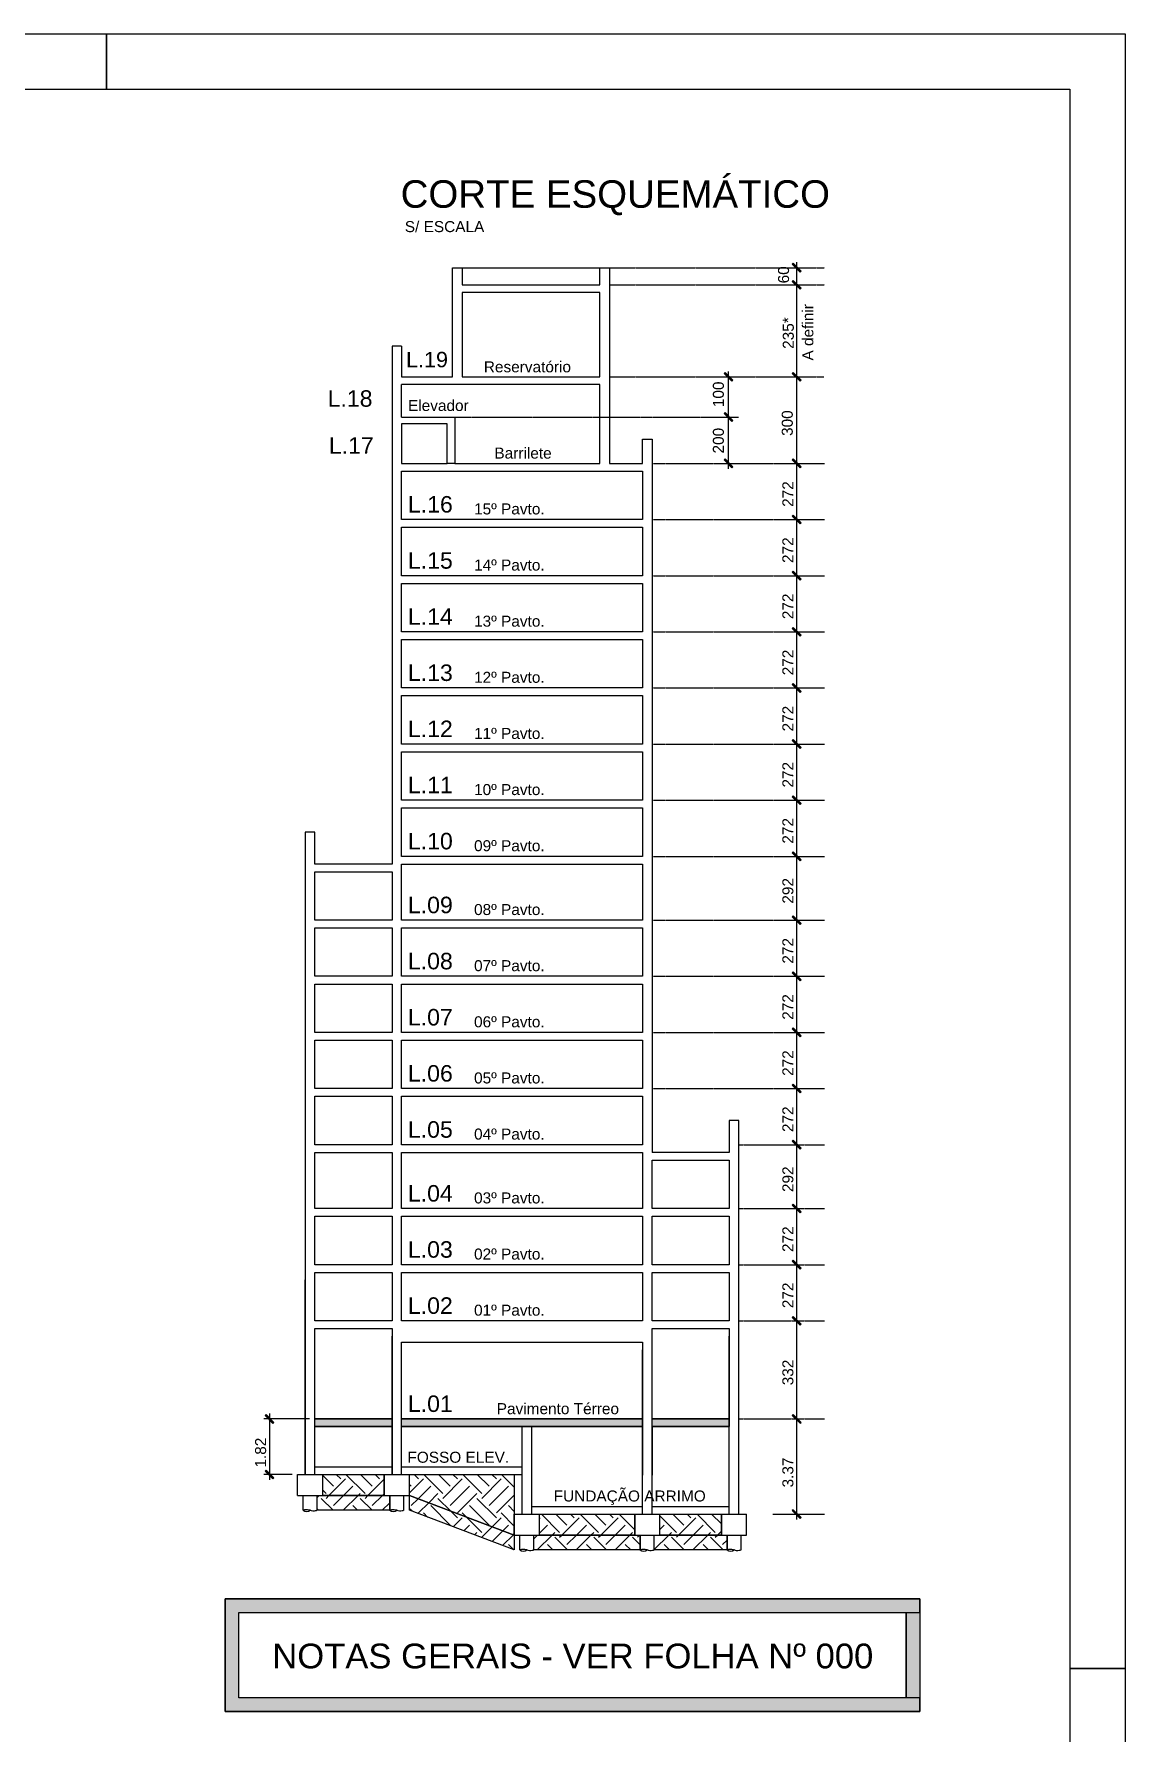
# Model space of a CAD drawing. Extents: x -1789 to 4156, y -3064 to 1391.
# Drawn here: x 3165 to 4156, y -153 to 1391 of the extents above; entities that cross this region are included whole.
import ezdxf

# ---------------------------------------------------------------- set-up
doc = ezdxf.new("R2010")
doc.units = 0
doc.linetypes.add('ESTILO_TQS_0005', pattern=[0.4, 0.3, -0.1])
for name, color, linetype in [('1', 1, 'CONTINUOUS'), ('13', 35, 'CONTINUOUS'), ('2', 2, 'CONTINUOUS'), ('3', 3, 'CONTINUOUS'), ('4', 4, 'CONTINUOUS'), ('5', 5, 'CONTINUOUS'), ('7', 7, 'CONTINUOUS'), ('8', 8, 'CONTINUOUS')]:
    doc.layers.add(name, color=color, linetype=linetype)
doc.styles.add('TQS_ARIAL', font='arial.ttf')

msp = doc.modelspace()

# ---------------------------------------------------------------- linework, layer by layer
at = {"layer": '1', "linetype": 'Continuous'}
for p, q in [((3554.2996, 1178.65245), (3679.2996, 1178.65245)), ((3844.26035, 1178.65245), (3863.1027, 1178.65245)), ((3858.1027, 1158.09705), (3858.1027, 1183.65245)), ((3838.7636, 1163.09705), (3863.1027, 1163.09705)), ((3855.93315, 1163.09705), (3863.1027, 1163.09705)), ((3858.1027, 1074.49285), (3858.1027, 1168.09705)), ((3796.20985, 1037.91085), (3796.20985, 1084.49285)), ((3858.1027, 995.83565), (3858.1027, 1084.49285)), ((3790.4409, 1079.49285), (3801.20985, 1079.49285)), ((3849.51835, 1079.49285), (3863.1027, 1079.49285)), ((3849.68595, 1079.49285), (3863.1027, 1079.49285)), ((3786.16255, 1042.91085), (3801.20985, 1042.91085)), ((3787.6255, 1042.91085), (3801.20985, 1042.91085)), ((3796.20985, 995.83565), (3796.20985, 1047.91085)), ((3858.1027, 944.83565), (3858.1027, 1005.83565)), ((3787.6255, 1000.83565), (3801.20985, 1000.83565)), ((3849.51835, 1000.83565), (3863.1027, 1000.83565)), ((3851.26835, 1000.83565), (3863.1027, 1000.83565)), ((3849.51835, 949.83565), (3863.1027, 949.83565)), ((3851.26835, 949.83565), (3863.1027, 949.83565)), ((3858.1027, 893.83565), (3858.1027, 954.83565)), ((3849.51835, 898.83565), (3863.1027, 898.83565)), ((3851.26835, 898.83565), (3863.1027, 898.83565)), ((3858.1027, 842.83565), (3858.1027, 903.83565)), ((3858.1027, 791.83565), (3858.1027, 852.83565)), ((3849.51835, 847.83565), (3863.1027, 847.83565)), ((3851.26835, 847.83565), (3863.1027, 847.83565)), ((3849.51835, 796.83565), (3863.1027, 796.83565)), ((3851.26835, 796.83565), (3863.1027, 796.83565)), ((3858.1027, 740.83565), (3858.1027, 801.83565)), ((3849.51835, 745.83565), (3863.1027, 745.83565)), ((3851.26835, 745.83565), (3863.1027, 745.83565)), ((3858.1027, 689.83565), (3858.1027, 750.83565)), ((3849.51835, 694.83565), (3863.1027, 694.83565)), ((3851.26835, 694.83565), (3863.1027, 694.83565)), ((3858.1027, 638.83565), (3858.1027, 699.83565)), ((3858.1027, 580.83565), (3858.1027, 648.83565)), ((3849.51835, 643.83565), (3863.1027, 643.83565)), ((3851.26835, 643.83565), (3863.1027, 643.83565)), ((3858.1027, 529.83565), (3858.1027, 590.83565)), ((3849.51835, 585.83565), (3863.1027, 585.83565)), ((3851.26835, 585.83565), (3863.1027, 585.83565)), ((3849.51835, 534.83565), (3863.1027, 534.83565)), ((3851.26835, 534.83565), (3863.1027, 534.83565)), ((3858.1027, 478.83565), (3858.1027, 539.83565)), ((3849.51835, 483.83565), (3863.1027, 483.83565)), ((3851.26835, 483.83565), (3863.1027, 483.83565)), ((3858.1027, 427.83565), (3858.1027, 488.83565)), ((3849.51835, 432.83565), (3863.1027, 432.83565)), ((3851.26835, 432.83565), (3863.1027, 432.83565)), ((3858.1027, 376.83565), (3858.1027, 437.83565)), ((3858.1027, 318.83565), (3858.1027, 386.83565)), ((3849.51835, 381.83565), (3863.1027, 381.83565)), ((3851.26835, 381.83565), (3863.1027, 381.83565)), ((3858.1027, 267.83565), (3858.1027, 328.83565)), ((3849.51835, 323.83565), (3863.1027, 323.83565)), ((3851.26835, 323.83565), (3863.1027, 323.83565)), ((3849.51835, 272.83565), (3863.1027, 272.83565)), ((3851.26835, 272.83565), (3863.1027, 272.83565)), ((3858.1027, 216.83565), (3858.1027, 277.83565)), ((3854.45045, 221.83565), (3863.1027, 221.83565)), ((3854.45045, 221.83565), (3863.1027, 221.83565)), ((3858.1027, 127.68155), (3858.1027, 226.83565)), ((3415.5496, 132.68155), (3374.1843, 132.68155)), ((3379.1843, 137.68155), (3379.1843, 77.247)), ((3854.45045, 132.68155), (3863.1027, 132.68155)), ((3854.45045, 132.68155), (3863.1027, 132.68155)), ((3858.1027, 41.20605), (3858.1027, 137.68155)), ((3399.753, 82.247), (3374.1843, 82.247)), ((3836.36555, 46.20605), (3883.4871, 46.20605)), ((3856.2057, 46.20605), (3863.1027, 46.20605))]:
    msp.add_line(p, q, dxfattribs=at)
at = {"layer": '1', "linetype": 'ESTILO_TQS_0005'}
for p, q in [((3688.0496, 1178.65245), (3883.4871, 1178.65245)), ((3688.0496, 1163.09705), (3883.4871, 1163.09705)), ((3688.0496, 1079.49285), (3882.8322, 1079.49285)), ((3547.6942, 1042.91085), (3805.14335, 1042.91085)), ((3726.7996, 1000.83565), (3883.4871, 1000.83565)), ((3726.7996, 949.83565), (3883.4871, 949.83565)), ((3726.7996, 898.83565), (3883.4871, 898.83565)), ((3726.7996, 847.83565), (3883.4871, 847.83565)), ((3726.7996, 796.83565), (3883.4871, 796.83565)), ((3726.7996, 745.83565), (3883.4871, 745.83565)), ((3726.7996, 694.83565), (3883.4871, 694.83565)), ((3726.7996, 643.83565), (3883.4871, 643.83565)), ((3726.7996, 585.83565), (3883.4871, 585.83565)), ((3726.7996, 534.83565), (3883.4871, 534.83565)), ((3726.7996, 483.83565), (3883.4871, 483.83565)), ((3726.7996, 432.83565), (3883.4871, 432.83565)), ((3805.5496, 381.83565), (3883.4871, 381.83565)), ((3805.5496, 323.83565), (3883.4871, 323.83565)), ((3805.5496, 272.83565), (3883.4871, 272.83565)), ((3805.5496, 221.83565), (3883.4871, 221.83565)), ((3805.5496, 132.68155), (3883.4871, 132.68155))]:
    msp.add_line(p, q, dxfattribs=at)
at = {"layer": '1', "linetype": 'Continuous'}
for points in [[(1381.3209, 1391.0115), (2306.3209, 1391.0115), (2306.3209, 1341.0115), (2306.3209, 1391.0115), (3231.3209, 1391.0115), (3231.3209, 1341.0115), (3231.3209, 1391.0115), (4156.3209, 1391.0115), (4156.3209, -93.9885), (4106.3209, -93.9885), (4156.3209, -93.9885), (4156.3209, -1578.9885), (4106.3209, -1578.9885), (4156.3209, -1578.9885), (4156.3209, -3063.9885), (3231.3209, -3063.9885), (3231.3209, -3013.9885), (3231.3209, -3063.9885), (2306.3209, -3063.9885), (2306.3209, -3013.9885), (2306.3209, -3063.9885), (1381.3209, -3063.9885)], [(3862.08075, 1175.5583), (3854.93545, 1182.7036), (3854.05155, 1181.8197), (3861.19685, 1174.67445), (3862.08075, 1175.5583)], [(3862.08075, 1160.00295), (3854.93545, 1167.1482), (3854.05155, 1166.2643), (3861.19685, 1159.11905), (3862.08075, 1160.00295)], [(3862.08075, 1160.00295), (3854.93545, 1167.1482), (3854.05155, 1166.2643), (3861.19685, 1159.11905), (3862.08075, 1160.00295)], [(3800.18785, 1076.3987), (3793.0426, 1083.544), (3792.1587, 1082.6601), (3799.304, 1075.51485), (3800.18785, 1076.3987)], [(3862.08075, 1076.3987), (3854.93545, 1083.544), (3854.05155, 1082.6601), (3861.19685, 1075.51485), (3862.08075, 1076.3987)], [(3862.08075, 1076.3987), (3854.93545, 1083.544), (3854.05155, 1082.6601), (3861.19685, 1075.51485), (3862.08075, 1076.3987)], [(3800.18785, 1039.8167), (3793.0426, 1046.96195), (3792.1587, 1046.0781), (3799.304, 1038.9328), (3800.18785, 1039.8167)], [(3800.18785, 1039.8167), (3793.0426, 1046.96195), (3792.1587, 1046.0781), (3799.304, 1038.9328), (3800.18785, 1039.8167)], [(3800.18785, 997.7415), (3793.0426, 1004.8868), (3792.1587, 1004.0029), (3799.304, 996.85765), (3800.18785, 997.7415)], [(3862.08075, 997.7415), (3854.93545, 1004.8868), (3854.05155, 1004.0029), (3861.19685, 996.85765), (3862.08075, 997.7415)], [(3862.08075, 997.7415), (3854.93545, 1004.8868), (3854.05155, 1004.0029), (3861.19685, 996.85765), (3862.08075, 997.7415)], [(3862.08075, 946.7415), (3854.93545, 953.8868), (3854.05155, 953.0029), (3861.19685, 945.85765), (3862.08075, 946.7415)], [(3862.08075, 946.7415), (3854.93545, 953.8868), (3854.05155, 953.0029), (3861.19685, 945.85765), (3862.08075, 946.7415)], [(3862.08075, 895.7415), (3854.93545, 902.8868), (3854.05155, 902.0029), (3861.19685, 894.85765), (3862.08075, 895.7415)], [(3862.08075, 895.7415), (3854.93545, 902.8868), (3854.05155, 902.0029), (3861.19685, 894.85765), (3862.08075, 895.7415)], [(3862.08075, 844.7415), (3854.93545, 851.8868), (3854.05155, 851.0029), (3861.19685, 843.85765), (3862.08075, 844.7415)], [(3862.08075, 844.7415), (3854.93545, 851.8868), (3854.05155, 851.0029), (3861.19685, 843.85765), (3862.08075, 844.7415)], [(3862.08075, 793.7415), (3854.93545, 800.8868), (3854.05155, 800.0029), (3861.19685, 792.85765), (3862.08075, 793.7415)], [(3862.08075, 793.7415), (3854.93545, 800.8868), (3854.05155, 800.0029), (3861.19685, 792.85765), (3862.08075, 793.7415)], [(3862.08075, 742.7415), (3854.93545, 749.8868), (3854.05155, 749.0029), (3861.19685, 741.85765), (3862.08075, 742.7415)], [(3862.08075, 742.7415), (3854.93545, 749.8868), (3854.05155, 749.0029), (3861.19685, 741.85765), (3862.08075, 742.7415)], [(3862.08075, 691.7415), (3854.93545, 698.8868), (3854.05155, 698.0029), (3861.19685, 690.85765), (3862.08075, 691.7415)], [(3862.08075, 691.7415), (3854.93545, 698.8868), (3854.05155, 698.0029), (3861.19685, 690.85765), (3862.08075, 691.7415)], [(3862.08075, 640.7415), (3854.93545, 647.8868), (3854.05155, 647.0029), (3861.19685, 639.85765), (3862.08075, 640.7415)], [(3862.08075, 640.7415), (3854.93545, 647.8868), (3854.05155, 647.0029), (3861.19685, 639.85765), (3862.08075, 640.7415)], [(3862.08075, 582.7415), (3854.93545, 589.8868), (3854.05155, 589.0029), (3861.19685, 581.85765), (3862.08075, 582.7415)], [(3862.08075, 582.7415), (3854.93545, 589.8868), (3854.05155, 589.0029), (3861.19685, 581.85765), (3862.08075, 582.7415)], [(3862.08075, 531.7415), (3854.93545, 538.8868), (3854.05155, 538.0029), (3861.19685, 530.85765), (3862.08075, 531.7415)], [(3862.08075, 531.7415), (3854.93545, 538.8868), (3854.05155, 538.0029), (3861.19685, 530.85765), (3862.08075, 531.7415)], [(3862.08075, 480.7415), (3854.93545, 487.8868), (3854.05155, 487.0029), (3861.19685, 479.85765), (3862.08075, 480.7415)], [(3862.08075, 480.7415), (3854.93545, 487.8868), (3854.05155, 487.0029), (3861.19685, 479.85765), (3862.08075, 480.7415)], [(3862.08075, 429.7415), (3854.93545, 436.8868), (3854.05155, 436.0029), (3861.19685, 428.85765), (3862.08075, 429.7415)], [(3862.08075, 429.7415), (3854.93545, 436.8868), (3854.05155, 436.0029), (3861.19685, 428.85765), (3862.08075, 429.7415)], [(3862.08075, 378.7415), (3854.93545, 385.8868), (3854.05155, 385.0029), (3861.19685, 377.85765), (3862.08075, 378.7415)], [(3862.08075, 378.7415), (3854.93545, 385.8868), (3854.05155, 385.0029), (3861.19685, 377.85765), (3862.08075, 378.7415)], [(3862.08075, 320.7415), (3854.93545, 327.8868), (3854.05155, 327.0029), (3861.19685, 319.85765), (3862.08075, 320.7415)], [(3862.08075, 320.7415), (3854.93545, 327.8868), (3854.05155, 327.0029), (3861.19685, 319.85765), (3862.08075, 320.7415)], [(3862.08075, 269.7415), (3854.93545, 276.8868), (3854.05155, 276.0029), (3861.19685, 268.85765), (3862.08075, 269.7415)], [(3862.08075, 269.7415), (3854.93545, 276.8868), (3854.05155, 276.0029), (3861.19685, 268.85765), (3862.08075, 269.7415)], [(3862.08075, 218.7415), (3854.93545, 225.8868), (3854.05155, 225.0029), (3861.19685, 217.85765), (3862.08075, 218.7415)], [(3862.08075, 218.7415), (3854.93545, 225.8868), (3854.05155, 225.0029), (3861.19685, 217.85765), (3862.08075, 218.7415)], [(3375.2063, 135.7757), (3382.35155, 128.6304), (3383.23545, 129.5143), (3376.09015, 136.65955), (3375.2063, 135.7757)], [(3862.08075, 129.5874), (3854.93545, 136.73265), (3854.05155, 135.8488), (3861.19685, 128.7035), (3862.08075, 129.5874)], [(3862.08075, 129.5874), (3854.93545, 136.73265), (3854.05155, 135.8488), (3861.19685, 128.7035), (3862.08075, 129.5874)], [(3375.2063, 85.3411), (3382.35155, 78.19585), (3383.23545, 79.07975), (3376.09015, 86.225), (3375.2063, 85.3411)], [(3862.08075, 43.11195), (3854.93545, 50.2572), (3854.05155, 49.3733), (3861.19685, 42.22805), (3862.08075, 43.11195)], [(3338.932, -30.77805), (3338.932, -133.1543), (3969.98105, -133.1543), (3969.98105, -120.74735), (3351.3361, -120.74735), (3351.3361, -43.1821), (3969.98105, -43.1821), (3969.98105, -30.77805), (3338.932, -30.77805)], [(3957.577, -43.1821), (3969.98105, -43.1821), (3969.98105, -120.74735), (3957.577, -120.74735), (3957.577, -43.1821)]]:
    msp.add_lwpolyline(points, dxfattribs=at)
for points in [[(3862.08075, 1175.5583), (3854.93545, 1182.7036), (3854.05155, 1181.8197)], [(3862.08075, 1175.5583), (3854.05155, 1181.8197), (3861.19685, 1174.67445)], [(3862.08075, 1175.5583), (3861.19685, 1174.67445), (3862.08075, 1175.5583)], [(3862.08075, 1160.00295), (3854.93545, 1167.1482), (3854.05155, 1166.2643)], [(3862.08075, 1160.00295), (3854.93545, 1167.1482), (3854.05155, 1166.2643)], [(3862.08075, 1160.00295), (3854.05155, 1166.2643), (3861.19685, 1159.11905)], [(3862.08075, 1160.00295), (3854.05155, 1166.2643), (3861.19685, 1159.11905)], [(3862.08075, 1160.00295), (3861.19685, 1159.11905), (3862.08075, 1160.00295)], [(3862.08075, 1160.00295), (3861.19685, 1159.11905), (3862.08075, 1160.00295)], [(3800.18785, 1076.3987), (3793.0426, 1083.544), (3792.1587, 1082.6601)], [(3800.18785, 1076.3987), (3792.1587, 1082.6601), (3799.304, 1075.51485)], [(3862.08075, 1076.3987), (3854.93545, 1083.544), (3854.05155, 1082.6601)], [(3862.08075, 1076.3987), (3854.93545, 1083.544), (3854.05155, 1082.6601)], [(3862.08075, 1076.3987), (3854.05155, 1082.6601), (3861.19685, 1075.51485)], [(3862.08075, 1076.3987), (3854.05155, 1082.6601), (3861.19685, 1075.51485)], [(3800.18785, 1076.3987), (3799.304, 1075.51485), (3800.18785, 1076.3987)], [(3862.08075, 1076.3987), (3861.19685, 1075.51485), (3862.08075, 1076.3987)], [(3862.08075, 1076.3987), (3861.19685, 1075.51485), (3862.08075, 1076.3987)], [(3800.18785, 1039.8167), (3793.0426, 1046.96195), (3792.1587, 1046.0781)], [(3800.18785, 1039.8167), (3793.0426, 1046.96195), (3792.1587, 1046.0781)], [(3800.18785, 1039.8167), (3792.1587, 1046.0781), (3799.304, 1038.9328)], [(3800.18785, 1039.8167), (3792.1587, 1046.0781), (3799.304, 1038.9328)], [(3800.18785, 1039.8167), (3799.304, 1038.9328), (3800.18785, 1039.8167)], [(3800.18785, 1039.8167), (3799.304, 1038.9328), (3800.18785, 1039.8167)], [(3800.18785, 997.7415), (3793.0426, 1004.8868), (3792.1587, 1004.0029)], [(3800.18785, 997.7415), (3792.1587, 1004.0029), (3799.304, 996.85765)], [(3862.08075, 997.7415), (3854.93545, 1004.8868), (3854.05155, 1004.0029)], [(3862.08075, 997.7415), (3854.93545, 1004.8868), (3854.05155, 1004.0029)], [(3862.08075, 997.7415), (3854.05155, 1004.0029), (3861.19685, 996.85765)], [(3862.08075, 997.7415), (3854.05155, 1004.0029), (3861.19685, 996.85765)], [(3800.18785, 997.7415), (3799.304, 996.85765), (3800.18785, 997.7415)], [(3862.08075, 997.7415), (3861.19685, 996.85765), (3862.08075, 997.7415)], [(3862.08075, 997.7415), (3861.19685, 996.85765), (3862.08075, 997.7415)], [(3862.08075, 946.7415), (3854.93545, 953.8868), (3854.05155, 953.0029)], [(3862.08075, 946.7415), (3854.93545, 953.8868), (3854.05155, 953.0029)], [(3862.08075, 946.7415), (3854.05155, 953.0029), (3861.19685, 945.85765)], [(3862.08075, 946.7415), (3854.05155, 953.0029), (3861.19685, 945.85765)], [(3862.08075, 946.7415), (3861.19685, 945.85765), (3862.08075, 946.7415)], [(3862.08075, 946.7415), (3861.19685, 945.85765), (3862.08075, 946.7415)], [(3862.08075, 895.7415), (3854.93545, 902.8868), (3854.05155, 902.0029)], [(3862.08075, 895.7415), (3854.93545, 902.8868), (3854.05155, 902.0029)], [(3862.08075, 895.7415), (3854.05155, 902.0029), (3861.19685, 894.85765)], [(3862.08075, 895.7415), (3854.05155, 902.0029), (3861.19685, 894.85765)], [(3862.08075, 895.7415), (3861.19685, 894.85765), (3862.08075, 895.7415)], [(3862.08075, 895.7415), (3861.19685, 894.85765), (3862.08075, 895.7415)], [(3862.08075, 844.7415), (3854.93545, 851.8868), (3854.05155, 851.0029)], [(3862.08075, 844.7415), (3854.93545, 851.8868), (3854.05155, 851.0029)], [(3862.08075, 844.7415), (3854.05155, 851.0029), (3861.19685, 843.85765)], [(3862.08075, 844.7415), (3854.05155, 851.0029), (3861.19685, 843.85765)], [(3862.08075, 844.7415), (3861.19685, 843.85765), (3862.08075, 844.7415)], [(3862.08075, 844.7415), (3861.19685, 843.85765), (3862.08075, 844.7415)], [(3862.08075, 793.7415), (3854.93545, 800.8868), (3854.05155, 800.0029)], [(3862.08075, 793.7415), (3854.93545, 800.8868), (3854.05155, 800.0029)], [(3862.08075, 793.7415), (3854.05155, 800.0029), (3861.19685, 792.85765)], [(3862.08075, 793.7415), (3854.05155, 800.0029), (3861.19685, 792.85765)], [(3862.08075, 793.7415), (3861.19685, 792.85765), (3862.08075, 793.7415)], [(3862.08075, 793.7415), (3861.19685, 792.85765), (3862.08075, 793.7415)], [(3862.08075, 742.7415), (3854.93545, 749.8868), (3854.05155, 749.0029)], [(3862.08075, 742.7415), (3854.93545, 749.8868), (3854.05155, 749.0029)], [(3862.08075, 742.7415), (3854.05155, 749.0029), (3861.19685, 741.85765)], [(3862.08075, 742.7415), (3854.05155, 749.0029), (3861.19685, 741.85765)], [(3862.08075, 742.7415), (3861.19685, 741.85765), (3862.08075, 742.7415)], [(3862.08075, 742.7415), (3861.19685, 741.85765), (3862.08075, 742.7415)], [(3862.08075, 691.7415), (3854.93545, 698.8868), (3854.05155, 698.0029)], [(3862.08075, 691.7415), (3854.93545, 698.8868), (3854.05155, 698.0029)], [(3862.08075, 691.7415), (3854.05155, 698.0029), (3861.19685, 690.85765)], [(3862.08075, 691.7415), (3854.05155, 698.0029), (3861.19685, 690.85765)], [(3862.08075, 691.7415), (3861.19685, 690.85765), (3862.08075, 691.7415)], [(3862.08075, 691.7415), (3861.19685, 690.85765), (3862.08075, 691.7415)], [(3862.08075, 640.7415), (3854.93545, 647.8868), (3854.05155, 647.0029)], [(3862.08075, 640.7415), (3854.93545, 647.8868), (3854.05155, 647.0029)], [(3862.08075, 640.7415), (3854.05155, 647.0029), (3861.19685, 639.85765)], [(3862.08075, 640.7415), (3854.05155, 647.0029), (3861.19685, 639.85765)], [(3862.08075, 640.7415), (3861.19685, 639.85765), (3862.08075, 640.7415)], [(3862.08075, 640.7415), (3861.19685, 639.85765), (3862.08075, 640.7415)], [(3862.08075, 582.7415), (3854.93545, 589.8868), (3854.05155, 589.0029)], [(3862.08075, 582.7415), (3854.93545, 589.8868), (3854.05155, 589.0029)], [(3862.08075, 582.7415), (3854.05155, 589.0029), (3861.19685, 581.85765)], [(3862.08075, 582.7415), (3854.05155, 589.0029), (3861.19685, 581.85765)], [(3862.08075, 582.7415), (3861.19685, 581.85765), (3862.08075, 582.7415)], [(3862.08075, 582.7415), (3861.19685, 581.85765), (3862.08075, 582.7415)], [(3862.08075, 531.7415), (3854.93545, 538.8868), (3854.05155, 538.0029)], [(3862.08075, 531.7415), (3854.93545, 538.8868), (3854.05155, 538.0029)], [(3862.08075, 531.7415), (3854.05155, 538.0029), (3861.19685, 530.85765)], [(3862.08075, 531.7415), (3854.05155, 538.0029), (3861.19685, 530.85765)], [(3862.08075, 531.7415), (3861.19685, 530.85765), (3862.08075, 531.7415)], [(3862.08075, 531.7415), (3861.19685, 530.85765), (3862.08075, 531.7415)], [(3862.08075, 480.7415), (3854.93545, 487.8868), (3854.05155, 487.0029)], [(3862.08075, 480.7415), (3854.93545, 487.8868), (3854.05155, 487.0029)], [(3862.08075, 480.7415), (3854.05155, 487.0029), (3861.19685, 479.85765)], [(3862.08075, 480.7415), (3854.05155, 487.0029), (3861.19685, 479.85765)], [(3862.08075, 480.7415), (3861.19685, 479.85765), (3862.08075, 480.7415)], [(3862.08075, 480.7415), (3861.19685, 479.85765), (3862.08075, 480.7415)], [(3862.08075, 429.7415), (3854.93545, 436.8868), (3854.05155, 436.0029)], [(3862.08075, 429.7415), (3854.93545, 436.8868), (3854.05155, 436.0029)], [(3862.08075, 429.7415), (3854.05155, 436.0029), (3861.19685, 428.85765)], [(3862.08075, 429.7415), (3854.05155, 436.0029), (3861.19685, 428.85765)], [(3862.08075, 429.7415), (3861.19685, 428.85765), (3862.08075, 429.7415)], [(3862.08075, 429.7415), (3861.19685, 428.85765), (3862.08075, 429.7415)], [(3862.08075, 378.7415), (3854.93545, 385.8868), (3854.05155, 385.0029)], [(3862.08075, 378.7415), (3854.93545, 385.8868), (3854.05155, 385.0029)], [(3862.08075, 378.7415), (3854.05155, 385.0029), (3861.19685, 377.85765)], [(3862.08075, 378.7415), (3854.05155, 385.0029), (3861.19685, 377.85765)], [(3862.08075, 378.7415), (3861.19685, 377.85765), (3862.08075, 378.7415)], [(3862.08075, 378.7415), (3861.19685, 377.85765), (3862.08075, 378.7415)], [(3862.08075, 320.7415), (3854.93545, 327.8868), (3854.05155, 327.0029)], [(3862.08075, 320.7415), (3854.93545, 327.8868), (3854.05155, 327.0029)], [(3862.08075, 320.7415), (3854.05155, 327.0029), (3861.19685, 319.85765)], [(3862.08075, 320.7415), (3854.05155, 327.0029), (3861.19685, 319.85765)], [(3862.08075, 320.7415), (3861.19685, 319.85765), (3862.08075, 320.7415)], [(3862.08075, 320.7415), (3861.19685, 319.85765), (3862.08075, 320.7415)], [(3862.08075, 269.7415), (3854.93545, 276.8868), (3854.05155, 276.0029)], [(3862.08075, 269.7415), (3854.93545, 276.8868), (3854.05155, 276.0029)], [(3862.08075, 269.7415), (3854.05155, 276.0029), (3861.19685, 268.85765)], [(3862.08075, 269.7415), (3854.05155, 276.0029), (3861.19685, 268.85765)], [(3862.08075, 269.7415), (3861.19685, 268.85765), (3862.08075, 269.7415)], [(3862.08075, 269.7415), (3861.19685, 268.85765), (3862.08075, 269.7415)], [(3862.08075, 218.7415), (3854.93545, 225.8868), (3854.05155, 225.0029)], [(3862.08075, 218.7415), (3854.93545, 225.8868), (3854.05155, 225.0029)], [(3862.08075, 218.7415), (3854.05155, 225.0029), (3861.19685, 217.85765)], [(3862.08075, 218.7415), (3854.05155, 225.0029), (3861.19685, 217.85765)], [(3862.08075, 218.7415), (3861.19685, 217.85765), (3862.08075, 218.7415)], [(3862.08075, 218.7415), (3861.19685, 217.85765), (3862.08075, 218.7415)], [(3375.2063, 135.7757), (3383.23545, 129.5143), (3376.09015, 136.65955)], [(3375.2063, 135.7757), (3376.09015, 136.65955), (3375.2063, 135.7757)], [(3375.2063, 135.7757), (3382.35155, 128.6304), (3383.23545, 129.5143)], [(3862.08075, 129.5874), (3854.93545, 136.73265), (3854.05155, 135.8488)], [(3862.08075, 129.5874), (3854.93545, 136.73265), (3854.05155, 135.8488)], [(3862.08075, 129.5874), (3854.05155, 135.8488), (3861.19685, 128.7035)], [(3862.08075, 129.5874), (3854.05155, 135.8488), (3861.19685, 128.7035)], [(3862.08075, 129.5874), (3861.19685, 128.7035), (3862.08075, 129.5874)], [(3862.08075, 129.5874), (3861.19685, 128.7035), (3862.08075, 129.5874)], [(3375.2063, 85.3411), (3383.23545, 79.07975), (3376.09015, 86.225)], [(3375.2063, 85.3411), (3376.09015, 86.225), (3375.2063, 85.3411)], [(3375.2063, 85.3411), (3382.35155, 78.19585), (3383.23545, 79.07975)], [(3862.08075, 43.11195), (3854.93545, 50.2572), (3854.05155, 49.3733)], [(3862.08075, 43.11195), (3854.05155, 49.3733), (3861.19685, 42.22805)], [(3862.08075, 43.11195), (3861.19685, 42.22805), (3862.08075, 43.11195)], [(3969.98105, -30.77805), (3338.932, -30.77805), (3351.3361, -43.1821)], [(3351.3361, -43.1821), (3338.932, -30.77805), (3351.3361, -120.74735)], [(3338.932, -30.77805), (3338.932, -133.1543), (3351.3361, -120.74735)], [(3969.98105, -43.1821), (3969.98105, -30.77805), (3351.3361, -43.1821)], [(3957.577, -43.1821), (3969.98105, -43.1821), (3969.98105, -120.74735)], [(3957.577, -43.1821), (3969.98105, -120.74735), (3957.577, -120.74735)], [(3957.577, -43.1821), (3957.577, -120.74735), (3957.577, -43.1821)], [(3351.3361, -120.74735), (3338.932, -133.1543), (3969.98105, -133.1543)], [(3969.98105, -133.1543), (3969.98105, -120.74735), (3351.3361, -120.74735)]]:
    msp.add_solid(points, dxfattribs=at)
at = {"layer": '13', "linetype": 'Continuous'}
for p, q in [((3437.28465, 71.58705), (3427.59625, 81.27545)), ((3427.59625, 79.5763), (3427.59625, 79.5763)), ((3433.2729, 63.15585), (3448.3332, 78.21615)), ((3443.9138, 78.21615), (3439.88295, 82.247)), ((3466.01085, 64.9579), (3448.7218, 82.247)), ((3472.64, 71.58705), (3461.98005, 82.247)), ((3468.62825, 63.15585), (3483.503, 78.0306)), ((3479.2691, 78.21615), (3475.2383, 82.247)), ((3506.34625, 65.5185), (3519.0439, 78.21615)), ((3514.62445, 78.21615), (3510.58955, 82.2511)), ((3536.72155, 64.9579), (3519.4198, 82.25965)), ((3543.35065, 71.58705), (3532.6652, 82.2725)), ((3536.72155, 60.5385), (3554.3992, 78.21615)), ((3549.9798, 78.21615), (3545.9106, 82.28535)), ((3572.0769, 64.9579), (3554.74085, 82.29395)), ((3578.706, 71.58705), (3567.98625, 82.3068)), ((3572.0769, 60.5385), (3589.75455, 78.21615)), ((3585.33515, 78.21615), (3581.23165, 82.31965)), ((3601.628, 70.76215), (3590.06195, 82.3282)), ((3422.52785, 61.24965), (3424.43405, 63.15585)), ((3430.65555, 64.9579), (3427.59625, 68.0172)), ((3427.59625, 66.31805), (3427.59625, 66.31805)), ((3430.65555, 60.5385), (3433.2729, 63.15585)), ((3432.4576, 63.15585), (3432.4576, 63.15585)), ((3437.28465, 53.90935), (3446.53115, 63.15585)), ((3445.71585, 63.15585), (3445.71585, 63.15585)), ((3446.3105, 49.67695), (3459.7894, 63.15585)), ((3446.53115, 63.15585), (3454.9623, 71.58705)), ((3458.9741, 63.15585), (3458.9741, 63.15585)), ((3459.7894, 63.15585), (3461.59145, 64.9579)), ((3466.01085, 60.5385), (3468.62825, 63.15585)), ((3467.8129, 63.15585), (3467.8129, 63.15585)), ((3472.64, 53.90935), (3481.8865, 63.15585)), ((3481.0712, 63.15585), (3481.0712, 63.15585)), ((3481.8865, 63.15585), (3483.503, 64.77235)), ((3483.503, 73.9823), (3483.503, 73.9823)), ((3506.34625, 74.35735), (3506.34625, 74.35735)), ((3507.99535, 71.58705), (3506.34625, 73.2361)), ((3514.2516, 60.1656), (3525.673, 71.58705)), ((3523.87115, 56.52695), (3532.30215, 64.9579)), ((3543.35065, 53.90935), (3561.02835, 71.58705)), ((3549.9798, 47.28025), (3567.65745, 64.9579)), ((3578.706, 53.90935), (3596.3837, 71.58705)), ((3585.33515, 47.28025), (3601.628, 63.5731)), ((3601.628, 61.9233), (3601.628, 61.9233)), ((3422.52785, 52.4108), (3422.52785, 52.4108)), ((3423.8394, 49.67695), (3422.52785, 50.9885)), ((3437.09765, 49.67695), (3426.2361, 60.5385)), ((3433.05225, 49.67695), (3433.05225, 49.67695)), ((3445.93645, 49.67695), (3445.93645, 49.67695)), ((3459.19475, 49.67695), (3454.9623, 53.90935)), ((3455.14935, 49.67695), (3455.14935, 49.67695)), ((3472.453, 49.67695), (3461.59145, 60.5385)), ((3468.4076, 49.67695), (3468.4076, 49.67695)), ((3481.2918, 49.67695), (3481.2918, 49.67695)), ((3481.66585, 49.67695), (3488.5714, 56.5825)), ((3488.5714, 55.65565), (3488.5714, 55.65565)), ((3506.34625, 52.26025), (3506.34625, 52.26025)), ((3508.6978, 48.78745), (3506.34625, 51.13905)), ((3507.99535, 53.90935), (3514.2516, 60.1656)), ((3514.0915, 46.74725), (3514.0915, 46.74725)), ((3514.62445, 47.28025), (3523.87115, 56.52695)), ((3522.914, 43.4101), (3519.0439, 47.28025)), ((3522.55915, 57.0232), (3522.55915, 57.0232)), ((3543.35065, 36.2317), (3525.673, 53.90935)), ((3530.2842, 54.10115), (3530.2842, 54.10115)), ((3543.88345, 48.95715), (3532.30215, 60.5385)), ((3539.9038, 50.4625), (3539.9038, 50.4625)), ((3549.9798, 42.8608), (3543.88345, 48.95715)), ((3549.5234, 46.82385), (3549.5234, 46.82385)), ((3558.09965, 43.5798), (3554.3992, 47.28025)), ((3578.706, 36.2317), (3561.02835, 53.90935)), ((3585.33515, 42.8608), (3567.65745, 60.5385)), ((3601.628, 35.4068), (3589.75455, 47.28025)), ((3601.628, 48.66505), (3596.3837, 53.90935)), ((3520.50455, 44.3215), (3520.50455, 44.3215)), ((3530.12415, 40.68285), (3530.12415, 40.68285)), ((3539.7437, 37.04415), (3539.7437, 37.04415)), ((3544.2383, 35.34405), (3544.2383, 35.34405)), ((3546.1568, 34.6184), (3554.3992, 42.8608)), ((3555.77635, 30.9797), (3561.02835, 36.2317)), ((3555.93645, 44.39805), (3555.93645, 44.39805)), ((3572.0769, 29.60255), (3558.09965, 43.5798)), ((3565.55605, 40.7594), (3565.55605, 40.7594)), ((3572.0769, 25.18315), (3581.58865, 34.69495)), ((3575.1756, 37.1207), (3575.1756, 37.1207)), ((3579.42395, 35.51375), (3579.42395, 35.51375)), ((3581.4286, 21.2766), (3591.20825, 31.05625)), ((3581.58865, 34.69495), (3589.75455, 42.8608)), ((3591.20825, 31.05625), (3596.3837, 36.2317)), ((3624.47125, 42.22215), (3625.1099, 42.8608)), ((3624.47125, 28.9639), (3631.739, 36.2317)), ((3642.78755, 29.60255), (3626.18405, 46.20605)), ((3649.4167, 36.2317), (3639.4423, 46.20605)), ((3644.71935, 27.11495), (3660.46525, 42.8608)), ((3656.0458, 42.8608), (3652.70055, 46.20605)), ((3657.9776, 27.11495), (3667.09435, 36.2317)), ((3678.1429, 29.60255), (3661.5394, 46.20605)), ((3684.77205, 36.2317), (3674.79765, 46.20605)), ((3680.0747, 27.11495), (3695.82055, 42.8608)), ((3691.40115, 42.8608), (3688.0559, 46.20605)), ((3693.33295, 27.11495), (3702.4497, 36.2317)), ((3711.0496, 32.0512), (3696.89475, 46.20605)), ((3711.0496, 45.30945), (3710.153, 46.20605)), ((3733.84625, 45.53115), (3733.84625, 45.53115)), ((3748.8536, 29.60255), (3733.84625, 44.6099)), ((3733.84625, 32.2729), (3737.80505, 36.2317)), ((3755.4827, 36.2317), (3745.50835, 46.20605)), ((3750.7854, 27.11495), (3766.53125, 42.8608)), ((3762.11185, 42.8608), (3758.7666, 46.20605)), ((3764.04365, 27.11495), (3773.1604, 36.2317)), ((3784.2089, 29.60255), (3767.6054, 46.20605)), ((3789.753, 37.31675), (3780.86365, 46.20605)), ((3565.39595, 27.34105), (3567.65745, 29.60255)), ((3565.5626, 27.278), (3565.5626, 27.278)), ((3571.809, 24.91525), (3571.809, 24.91525)), ((3579.7788, 21.90065), (3579.7788, 21.90065)), ((3591.04815, 17.63795), (3600.82785, 27.4176)), ((3601.1031, 13.8346), (3596.3837, 18.554)), ((3600.74825, 27.4477), (3600.74825, 27.4477)), ((3600.82785, 27.4176), (3601.628, 28.21775)), ((3601.628, 26.56795), (3601.628, 26.56795)), ((3619.40285, 23.8955), (3622.62225, 27.11495)), ((3622.40165, 13.6361), (3635.8805, 27.11495)), ((3636.65695, 13.6361), (3631.739, 18.554)), ((3635.8805, 27.11495), (3638.36815, 29.60255)), ((3636.43635, 27.11495), (3636.43635, 27.11495)), ((3649.9152, 13.6361), (3638.36815, 25.18315)), ((3642.78755, 25.18315), (3644.71935, 27.11495)), ((3645.2752, 27.11495), (3645.2752, 27.11495)), ((3649.4167, 18.554), (3657.9776, 27.11495)), ((3657.757, 13.6361), (3671.23585, 27.11495)), ((3658.53345, 27.11495), (3658.53345, 27.11495)), ((3672.0123, 13.6361), (3667.09435, 18.554)), ((3671.23585, 27.11495), (3673.7235, 29.60255)), ((3671.7917, 27.11495), (3671.7917, 27.11495)), ((3685.27055, 13.6361), (3673.7235, 25.18315)), ((3678.1429, 25.18315), (3680.0747, 27.11495)), ((3680.6305, 27.11495), (3680.6305, 27.11495)), ((3684.77205, 18.554), (3693.33295, 27.11495)), ((3693.11235, 13.6361), (3706.5912, 27.11495)), ((3693.8888, 27.11495), (3693.8888, 27.11495)), ((3707.36765, 13.6361), (3702.4497, 18.554)), ((3706.5912, 27.11495), (3709.0788, 29.60255)), ((3707.14705, 27.11495), (3707.14705, 27.11495)), ((3716.0714, 18.1906), (3709.0788, 25.18315)), ((3713.49825, 25.18315), (3715.43005, 27.11495)), ((3728.77785, 13.94625), (3741.94655, 27.11495)), ((3742.723, 13.6361), (3737.80505, 18.554)), ((3741.94655, 27.11495), (3744.43415, 29.60255)), ((3742.50235, 27.11495), (3742.50235, 27.11495)), ((3755.98125, 13.6361), (3744.43415, 25.18315)), ((3748.8536, 25.18315), (3750.7854, 27.11495)), ((3751.3412, 27.11495), (3751.3412, 27.11495)), ((3755.4827, 18.554), (3764.04365, 27.11495)), ((3763.823, 13.6361), (3777.3019, 27.11495)), ((3764.59945, 27.11495), (3764.59945, 27.11495)), ((3778.0783, 13.6361), (3773.1604, 18.554)), ((3777.3019, 27.11495), (3779.7895, 29.60255)), ((3777.8577, 27.11495), (3777.8577, 27.11495)), ((3791.33655, 13.6361), (3779.7895, 25.18315)), ((3784.2089, 25.18315), (3786.1407, 27.11495)), ((3786.1407, 27.11495), (3789.753, 30.7272)), ((3786.69655, 27.11495), (3786.69655, 27.11495)), ((3790.83805, 18.554), (3794.8214, 22.53735)), ((3794.8214, 18.9901), (3794.8214, 18.9901)), ((3597.46125, 15.21215), (3597.46125, 15.21215)), ((3623.3987, 13.6361), (3623.3987, 13.6361)), ((3631.2405, 13.6361), (3631.2405, 13.6361)), ((3644.49875, 13.6361), (3644.49875, 13.6361)), ((3658.75405, 13.6361), (3658.75405, 13.6361)), ((3666.59585, 13.6361), (3666.59585, 13.6361)), ((3679.8541, 13.6361), (3679.8541, 13.6361)), ((3694.1094, 13.6361), (3694.1094, 13.6361)), ((3701.95115, 13.6361), (3701.95115, 13.6361)), ((3715.2094, 13.6361), (3715.2094, 13.6361)), ((3729.46475, 13.6361), (3729.46475, 13.6361)), ((3737.3065, 13.6361), (3737.3065, 13.6361)), ((3750.56475, 13.6361), (3750.56475, 13.6361)), ((3764.82005, 13.6361), (3764.82005, 13.6361)), ((3772.66185, 13.6361), (3772.66185, 13.6361)), ((3785.9201, 13.6361), (3785.9201, 13.6361))]:
    msp.add_line(p, q, dxfattribs=at)
for points in [[(3427.59625, 82.247), (3483.503, 82.247), (3483.503, 63.15585), (3427.59625, 63.15585), (3427.59625, 82.247)], [(3506.34625, 82.247), (3601.628, 82.3394), (3601.628, 27.11495), (3506.34625, 63.15585), (3506.34625, 82.247)], [(3422.52785, 63.15585), (3488.5714, 63.15585), (3488.5714, 49.67695), (3422.52785, 49.67695), (3422.52785, 63.15585)], [(3506.34625, 63.15585), (3601.628, 27.11495), (3601.628, 13.63605), (3506.34625, 49.67695), (3506.34625, 63.15585)], [(3624.47125, 46.20605), (3711.0496, 46.20605), (3711.0496, 27.11495), (3624.47125, 27.11495), (3624.47125, 46.20605)], [(3733.84625, 46.20605), (3789.753, 46.20605), (3789.753, 27.11495), (3733.84625, 27.11495), (3733.84625, 46.20605)], [(3619.40285, 27.11495), (3716.0714, 27.11495), (3716.0714, 13.6361), (3619.40285, 13.6361), (3619.40285, 27.11495)], [(3728.77785, 27.11495), (3794.8214, 27.11495), (3794.8214, 13.6361), (3728.77785, 13.6361), (3728.77785, 27.11495)]]:
    msp.add_lwpolyline(points, dxfattribs=at)
at = {"layer": '2', "linetype": 'Continuous'}
for p, q in [((3839.26035, 1178.65245), (3839.26035, 1178.65245)), ((3833.7636, 1163.09705), (3833.7636, 1163.09705)), ((3850.93315, 1163.09705), (3850.93315, 1163.09705)), ((3785.4409, 1079.49285), (3785.4409, 1079.49285)), ((3844.51835, 1079.49285), (3844.51835, 1079.49285)), ((3844.68595, 1079.49285), (3844.68595, 1079.49285)), ((3781.16255, 1042.91085), (3781.16255, 1042.91085)), ((3782.6255, 1042.91085), (3782.6255, 1042.91085)), ((3782.6255, 1000.83565), (3782.6255, 1000.83565)), ((3844.51835, 1000.83565), (3844.51835, 1000.83565)), ((3846.26835, 1000.83565), (3846.26835, 1000.83565)), ((3844.51835, 949.83565), (3844.51835, 949.83565)), ((3846.26835, 949.83565), (3846.26835, 949.83565)), ((3844.51835, 898.83565), (3844.51835, 898.83565)), ((3846.26835, 898.83565), (3846.26835, 898.83565)), ((3844.51835, 847.83565), (3844.51835, 847.83565)), ((3846.26835, 847.83565), (3846.26835, 847.83565)), ((3844.51835, 796.83565), (3844.51835, 796.83565)), ((3846.26835, 796.83565), (3846.26835, 796.83565)), ((3844.51835, 745.83565), (3844.51835, 745.83565)), ((3846.26835, 745.83565), (3846.26835, 745.83565)), ((3844.51835, 694.83565), (3844.51835, 694.83565)), ((3846.26835, 694.83565), (3846.26835, 694.83565)), ((3844.51835, 643.83565), (3844.51835, 643.83565)), ((3846.26835, 643.83565), (3846.26835, 643.83565)), ((3844.51835, 585.83565), (3844.51835, 585.83565)), ((3846.26835, 585.83565), (3846.26835, 585.83565)), ((3844.51835, 534.83565), (3844.51835, 534.83565)), ((3846.26835, 534.83565), (3846.26835, 534.83565)), ((3844.51835, 483.83565), (3844.51835, 483.83565)), ((3846.26835, 483.83565), (3846.26835, 483.83565)), ((3844.51835, 432.83565), (3844.51835, 432.83565)), ((3846.26835, 432.83565), (3846.26835, 432.83565)), ((3844.51835, 381.83565), (3844.51835, 381.83565)), ((3846.26835, 381.83565), (3846.26835, 381.83565)), ((3844.51835, 323.83565), (3844.51835, 323.83565)), ((3846.26835, 323.83565), (3846.26835, 323.83565)), ((3844.51835, 272.83565), (3844.51835, 272.83565)), ((3846.26835, 272.83565), (3846.26835, 272.83565)), ((3849.45045, 221.83565), (3849.45045, 221.83565)), ((3849.45045, 221.83565), (3849.45045, 221.83565)), ((3420.5496, 132.68155), (3420.5496, 132.68155)), ((3849.45045, 132.68155), (3849.45045, 132.68155)), ((3849.45045, 132.68155), (3849.45045, 132.68155)), ((3404.753, 82.247), (3404.753, 82.247)), ((3851.2057, 46.20605), (3851.2057, 46.20605))]:
    msp.add_line(p, q, dxfattribs=at)
for points in [[(3338.932, -30.77805), (3969.98105, -30.77805), (3969.98105, -133.1543), (3338.932, -133.1543), (3338.932, -30.77805)], [(3338.932, -30.77805), (3969.98105, -30.77805), (3969.98105, -133.1543), (3338.932, -133.1543), (3338.932, -30.77805)], [(3351.3361, -43.1821), (3957.577, -43.1821), (3957.577, -120.7502), (3351.3361, -120.7502), (3351.3361, -43.1821)]]:
    msp.add_lwpolyline(points, dxfattribs=at)
at = {"layer": '3', "linetype": 'Continuous'}
for p, q in [((3499.2996, 1042.91085), (3499.2996, 1072.49285)), ((3411.7996, 82.247), (3411.7996, 258.97085)), ((3420.5496, 82.247), (3420.5496, 207.97085)), ((3490.5496, 82.247), (3490.5496, 207.97085)), ((3726.7996, 46.20605), (3726.7996, 207.97085)), ((3796.7996, 46.20605), (3796.7996, 207.97085)), ((3805.5496, 46.20605), (3805.5496, 214.97085)), ((3499.2996, 82.247), (3499.2996, 195.4938)), ((3718.0496, 46.20605), (3718.0496, 195.4938)), ((3499.2996, 125.68155), (3718.0496, 125.68155)), ((3499.2996, 82.247), (3499.2996, 125.68155)), ((3608.6746, 46.20605), (3608.6746, 125.68155)), ((3617.4246, 46.20605), (3617.4246, 125.68155)), ((3718.0496, 125.68155), (3718.0496, 81.68195)), ((3726.7996, 125.68155), (3726.7996, 81.68195)), ((3726.7996, 125.68155), (3796.7996, 125.68155)), ((3796.7996, 81.68195), (3796.7996, 125.68155)), ((3404.753, 82.247), (3427.59625, 82.247)), ((3404.753, 63.15585), (3404.753, 82.247)), ((3420.5496, 89.247), (3490.5496, 89.247)), ((3427.59625, 63.15585), (3427.59625, 82.247)), ((3427.59625, 82.247), (3483.503, 82.247)), ((3483.503, 82.247), (3506.34625, 82.247)), ((3483.503, 63.15585), (3483.503, 82.247)), ((3499.2996, 89.247), (3608.6746, 89.247)), ((3506.34625, 82.247), (3608.6746, 82.3394)), ((3506.34625, 63.15585), (3506.34625, 82.247)), ((3404.753, 63.15585), (3427.59625, 63.15585)), ((3409.8214, 49.67695), (3409.8214, 63.15585)), ((3422.52785, 49.67695), (3422.52785, 63.15585)), ((3483.503, 63.15585), (3506.34625, 63.15585)), ((3488.5714, 49.67695), (3488.5714, 63.15585)), ((3501.27785, 49.67695), (3501.27785, 63.15585)), ((3617.4246, 53.20605), (3718.0496, 53.20605)), ((3726.7996, 53.20605), (3796.7996, 53.20605)), ((3601.628, 46.20605), (3624.47125, 46.20605)), ((3601.628, 27.11495), (3601.628, 46.20605)), ((3617.4246, 46.20605), (3718.0496, 46.20605)), ((3624.47125, 27.11495), (3624.47125, 46.20605)), ((3711.0496, 46.20605), (3733.84625, 46.20605)), ((3711.0496, 27.11495), (3711.0496, 46.20605)), ((3726.7996, 46.20605), (3796.7996, 46.20605)), ((3733.84625, 27.11495), (3733.84625, 46.20605)), ((3789.753, 46.20605), (3812.59625, 46.20605)), ((3789.753, 27.11495), (3789.753, 46.20605)), ((3812.59625, 27.11495), (3812.59625, 46.20605)), ((3601.628, 27.11495), (3624.47125, 27.11495)), ((3606.6964, 13.63605), (3606.6964, 27.11495)), ((3619.40285, 13.63605), (3619.40285, 27.11495)), ((3711.0496, 27.11495), (3733.84625, 27.11495)), ((3716.0714, 13.63605), (3716.0714, 27.11495)), ((3728.77785, 13.63605), (3728.77785, 27.11495)), ((3789.753, 27.11495), (3812.59625, 27.11495)), ((3794.8214, 13.63605), (3794.8214, 27.11495)), ((3807.52785, 13.63605), (3807.52785, 27.11495))]:
    msp.add_line(p, q, dxfattribs=at)
for points in [[(3499.2996, 1107.49285), (3499.2996, 1079.49285), (3545.5496, 1079.49285), (3545.5496, 1178.65245), (3554.2996, 1178.65245), (3554.2996, 1163.09705), (3679.2996, 1163.09705), (3679.2996, 1178.65245), (3688.0496, 1178.65245), (3688.0496, 1000.83565), (3718.0496, 1000.83565), (3718.0496, 1022.83565), (3726.7996, 1022.83565), (3726.7996, 374.83565)], [(3554.2996, 1156.09705), (3554.2996, 1079.49285), (3679.2996, 1079.49285), (3679.2996, 1156.09705), (3554.2996, 1156.09705)], [(3499.2996, 1107.49285), (3490.5496, 1107.49285), (3490.5496, 636.83565)], [(3547.6942, 1000.83565), (3679.2996, 1000.83565), (3679.2996, 1072.49285), (3499.2996, 1072.49285)], [(3499.2996, 1042.91085), (3547.6942, 1042.91085), (3547.6942, 1000.83565), (3540.6942, 1000.83565), (3540.6942, 1036.66425), (3499.2996, 1036.66425), (3499.2996, 1000.83565), (3540.6942, 1000.83565)], [(3499.2996, 993.83565), (3718.0496, 993.83565), (3718.0496, 949.83565), (3499.2996, 949.83565), (3499.2996, 993.83565)], [(3499.2996, 942.83565), (3718.0496, 942.83565), (3718.0496, 898.83565), (3499.2996, 898.83565), (3499.2996, 942.83565)], [(3499.2996, 891.83565), (3718.0496, 891.83565), (3718.0496, 847.83565), (3499.2996, 847.83565), (3499.2996, 891.83565)], [(3499.2996, 840.83565), (3718.0496, 840.83565), (3718.0496, 796.83565), (3499.2996, 796.83565), (3499.2996, 840.83565)], [(3499.2996, 789.83565), (3718.0496, 789.83565), (3718.0496, 745.83565), (3499.2996, 745.83565), (3499.2996, 789.83565)], [(3499.2996, 738.83565), (3718.0496, 738.83565), (3718.0496, 694.83565), (3499.2996, 694.83565), (3499.2996, 738.83565)], [(3499.2996, 687.83565), (3718.0496, 687.83565), (3718.0496, 643.83565), (3499.2996, 643.83565), (3499.2996, 687.83565)], [(3490.5496, 636.83565), (3420.5496, 636.83565), (3420.5496, 665.83565), (3411.7996, 665.83565), (3411.7996, 82.247)], [(3499.2996, 636.83565), (3718.0496, 636.83565), (3718.0496, 585.83565), (3499.2996, 585.83565), (3499.2996, 636.83565)], [(3420.5496, 629.83565), (3490.5496, 629.83565), (3490.5496, 585.83565), (3420.5496, 585.83565), (3420.5496, 629.83565)], [(3420.5496, 578.83565), (3490.5496, 578.83565), (3490.5496, 534.83565), (3420.5496, 534.83565), (3420.5496, 578.83565)], [(3499.2996, 578.83565), (3718.0496, 578.83565), (3718.0496, 534.83565), (3499.2996, 534.83565), (3499.2996, 578.83565)], [(3420.5496, 527.83565), (3490.5496, 527.83565), (3490.5496, 483.83565), (3420.5496, 483.83565), (3420.5496, 527.83565)], [(3499.2996, 527.83565), (3718.0496, 527.83565), (3718.0496, 483.83565), (3499.2996, 483.83565), (3499.2996, 527.83565)], [(3420.5496, 476.83565), (3490.5496, 476.83565), (3490.5496, 432.83565), (3420.5496, 432.83565), (3420.5496, 476.83565)], [(3499.2996, 476.83565), (3718.0496, 476.83565), (3718.0496, 432.83565), (3499.2996, 432.83565), (3499.2996, 476.83565)], [(3420.5496, 425.83565), (3490.5496, 425.83565), (3490.5496, 381.83565), (3420.5496, 381.83565), (3420.5496, 425.83565)], [(3499.2996, 425.83565), (3718.0496, 425.83565), (3718.0496, 381.83565), (3499.2996, 381.83565), (3499.2996, 425.83565)], [(3805.5496, 74.68195), (3805.5496, 403.83565), (3796.7996, 403.83565), (3796.7996, 374.83565), (3726.7996, 374.83565)], [(3420.5496, 374.83565), (3490.5496, 374.83565), (3490.5496, 323.83565), (3420.5496, 323.83565), (3420.5496, 374.83565)], [(3499.2996, 374.83565), (3718.0496, 374.83565), (3718.0496, 323.83565), (3499.2996, 323.83565), (3499.2996, 374.83565)], [(3726.7996, 367.83565), (3796.7996, 367.83565), (3796.7996, 323.83565), (3726.7996, 323.83565), (3726.7996, 367.83565)], [(3420.5496, 316.83565), (3490.5496, 316.83565), (3490.5496, 272.83565), (3420.5496, 272.83565), (3420.5496, 316.83565)], [(3499.2996, 316.83565), (3718.0496, 316.83565), (3718.0496, 272.83565), (3499.2996, 272.83565), (3499.2996, 316.83565)], [(3726.7996, 316.83565), (3796.7996, 316.83565), (3796.7996, 272.83565), (3726.7996, 272.83565), (3726.7996, 316.83565)], [(3420.5496, 265.83565), (3490.5496, 265.83565), (3490.5496, 221.83565), (3420.5496, 221.83565), (3420.5496, 265.83565)], [(3499.2996, 265.83565), (3718.0496, 265.83565), (3718.0496, 221.83565), (3499.2996, 221.83565), (3499.2996, 265.83565)], [(3726.7996, 265.83565), (3796.7996, 265.83565), (3796.7996, 221.83565), (3726.7996, 221.83565), (3726.7996, 265.83565)], [(3420.5496, 214.83565), (3490.5496, 214.83565), (3490.5496, 132.68155), (3420.5496, 132.68155), (3420.5496, 214.83565)], [(3499.2996, 202.3586), (3718.0496, 202.3586), (3718.0496, 132.68155), (3499.2996, 132.68155), (3499.2996, 202.3586)], [(3726.7996, 214.83565), (3796.7996, 214.83565), (3796.7996, 132.68155), (3726.7996, 132.68155), (3726.7996, 214.83565)], [(3420.5496, 82.247), (3420.5496, 125.68155), (3490.5496, 125.68155), (3490.5496, 82.247)], [(3409.8214, 49.67695), (3410.31835, 49.9101), (3410.80425, 50.0936), (3411.48165, 50.2829), (3412.6122, 50.44075), (3413.8559, 50.39795), (3414.9415, 50.1722), (3415.4683, 49.9943), (3416.1746, 49.67695)], [(3422.52785, 49.67695), (3422.03085, 49.4439), (3421.54495, 49.2604), (3420.8676, 49.07105), (3419.73705, 48.9132), (3418.49335, 48.95595), (3417.40775, 49.18175), (3416.8809, 49.3597), (3416.1746, 49.67695)], [(3488.5714, 49.67695), (3489.06835, 49.9101), (3489.55425, 50.0936), (3490.23165, 50.2829), (3491.3622, 50.44075), (3492.6059, 50.39795), (3493.6915, 50.1722), (3494.2183, 49.9943), (3494.9246, 49.67695)], [(3501.27785, 49.67695), (3500.78085, 49.4439), (3500.29495, 49.2604), (3499.6176, 49.07105), (3498.48705, 48.9132), (3497.24335, 48.95595), (3496.15775, 49.18175), (3495.6309, 49.3597), (3494.9246, 49.67695)], [(3606.6964, 13.63605), (3607.19335, 13.8692), (3607.67925, 14.0527), (3608.35665, 14.242), (3609.4872, 14.39985), (3610.7309, 14.35705), (3611.8165, 14.1313), (3612.3433, 13.9534), (3613.0496, 13.63605)], [(3619.40285, 13.63605), (3618.90585, 13.403), (3618.41995, 13.2195), (3617.7426, 13.03015), (3616.61205, 12.8723), (3615.36835, 12.91505), (3614.28275, 13.14085), (3613.7559, 13.3188), (3613.0496, 13.63605)], [(3716.0714, 13.63605), (3716.56835, 13.8692), (3717.05425, 14.0527), (3717.73165, 14.242), (3718.8622, 14.39985), (3720.1059, 14.35705), (3721.1915, 14.1313), (3721.7183, 13.9534), (3722.4246, 13.63605)], [(3728.77785, 13.63605), (3728.28085, 13.403), (3727.79495, 13.2195), (3727.1176, 13.03015), (3725.98705, 12.8723), (3724.74335, 12.91505), (3723.65775, 13.14085), (3723.1309, 13.3188), (3722.4246, 13.63605)], [(3794.8214, 13.63605), (3795.31835, 13.8692), (3795.80425, 14.0527), (3796.48165, 14.242), (3797.6122, 14.39985), (3798.8559, 14.35705), (3799.9415, 14.1313), (3800.4683, 13.9534), (3801.1746, 13.63605)], [(3807.52785, 13.63605), (3807.03085, 13.403), (3806.54495, 13.2195), (3805.8676, 13.03015), (3804.73705, 12.8723), (3803.49335, 12.91505), (3802.40775, 13.14085), (3801.8809, 13.3188), (3801.1746, 13.63605)]]:
    msp.add_lwpolyline(points, dxfattribs=at)
for centre in [(3412.998, 53.4804), (3491.748, 53.4804), (3609.873, 17.4395), (3719.248, 17.4395), (3797.998, 17.4395)]:
    msp.add_arc(centre, 4.9555, 230.131189, 309.868811, dxfattribs=at)
at = {"layer": '7', "linetype": 'Continuous'}
msp.add_lwpolyline([(-1663.6791, 1341.0115), (4106.3209, 1341.0115), (4106.3209, -3013.9885), (-1663.6791, -3013.9885), (-1663.6791, 1341.0115)], dxfattribs=at)
at = {"layer": '8', "linetype": 'Continuous'}
for points in [[(3420.5496, 132.68155), (3490.5496, 132.68155), (3490.5496, 125.68155), (3420.5496, 125.68155), (3420.5496, 132.68155)], [(3499.2996, 132.68155), (3718.0496, 132.68155), (3718.0496, 125.68155), (3499.2996, 125.68155), (3499.2996, 132.68155)], [(3726.7996, 132.68155), (3796.7996, 132.68155), (3796.7996, 125.68155), (3726.7996, 125.68155), (3726.7996, 132.68155)]]:
    msp.add_lwpolyline(points, dxfattribs=at)
for points in [[(3420.5496, 132.68155), (3490.5496, 132.68155), (3490.5496, 125.68155)], [(3420.5496, 132.68155), (3490.5496, 125.68155), (3420.5496, 125.68155)], [(3420.5496, 132.68155), (3420.5496, 125.68155), (3420.5496, 132.68155)], [(3499.2996, 132.68155), (3718.0496, 132.68155), (3718.0496, 125.68155)], [(3499.2996, 132.68155), (3718.0496, 125.68155), (3499.2996, 125.68155)], [(3499.2996, 132.68155), (3499.2996, 125.68155), (3499.2996, 132.68155)], [(3726.7996, 132.68155), (3796.7996, 132.68155), (3796.7996, 125.68155)], [(3726.7996, 132.68155), (3796.7996, 125.68155), (3726.7996, 125.68155)], [(3726.7996, 132.68155), (3726.7996, 125.68155), (3726.7996, 132.68155)]]:
    msp.add_solid(points, dxfattribs=at)

# ---------------------------------------------------------------- texts
at = {"layer": '2', "linetype": 'Continuous', "style": 'TQS_ARIAL'}
for s, height, p in [('S/ ESCALA', 10, (3502.17055, 1210.9886)), ('Reservatório', 10, (3573.93205, 1083.60765)), ('Elevador', 10, (3505.0655, 1048.47815)), ('Barrilete', 10, (3583.56935, 1005.22575)), ('15º Pavto.', 10, (3565.0635, 954.5187)), ('14º Pavto.', 10, (3565.0635, 903.5187)), ('13º Pavto.', 10, (3565.0635, 852.5187)), ('12º Pavto.', 10, (3565.0635, 801.5187)), ('11º Pavto.', 10, (3565.0635, 750.5187)), ('10º Pavto.', 10, (3565.0635, 699.5187)), ('09º Pavto.', 10, (3565.0635, 648.5187)), ('08º Pavto.', 10, (3565.0635, 590.5187)), ('07º Pavto.', 10, (3565.0635, 539.5187)), ('06º Pavto.', 10, (3565.0635, 488.5187)), ('05º Pavto.', 10, (3565.0635, 437.5187)), ('04º Pavto.', 10, (3565.0635, 386.5187)), ('03º Pavto.', 10, (3565.0635, 328.5187)), ('02º Pavto.', 10, (3565.0635, 277.5187)), ('01º Pavto.', 10, (3565.0635, 226.5187)), ('Pavimento Térreo', 10, (3585.7018, 137.02695)), ('FOSSO ELEV.', 10, (3504.55365, 92.88615)), ('FUNDAÇÃO ARRIMO', 10, (3637.37915, 57.6892)), ('NOTAS GERAIS - VER FOLHA Nº 000', 22.5, (3381.7838, -93.93025))]:
    msp.add_text(s, height=height, dxfattribs=at).set_placement(p)
for s, p in [('60', (3851.1525, 1164.42215)), ('A definir', (3873.25365, 1094.331)), ('235*', (3855.477, 1104.90595)), ('100', (3791.95395, 1051.94345)), ('300', (3854.5375, 1025.79765)), ('200', (3791.95395, 1009.86825)), ('272', (3855.1027, 961.33565)), ('272', (3855.1027, 910.33565)), ('272', (3855.1027, 859.33565)), ('272', (3855.1027, 808.33565)), ('272', (3855.1027, 757.33565)), ('272', (3855.1027, 706.33565)), ('272', (3855.1027, 655.33565)), ('292', (3855.1027, 600.83565)), ('272', (3855.1027, 546.33565)), ('272', (3855.1027, 495.33565)), ('272', (3855.1027, 444.33565)), ('272', (3855.1027, 393.33565)), ('292', (3855.1027, 338.83565)), ('272', (3855.1027, 284.33565)), ('272', (3855.1027, 233.33565)), ('332', (3855.1027, 163.2586)), ('1.82', (3376.1843, 88.46425)), ('3.37', (3855.1027, 70.4438))]:
    msp.add_text(s, height=10, rotation=90, dxfattribs=at).set_placement(p)
at = {"layer": '4', "linetype": 'Continuous', "style": 'TQS_ARIAL'}
for s, height, p in [('L.19', 14, (3503.3029, 1088.2159)), ('L.18', 15, (3432.04685, 1052.32355)), ('L.17', 15, (3433.17065, 1009.63015)), ('L.16', 15, (3504.97085, 956.1883)), ('L.15', 15, (3504.97085, 905.1883)), ('L.14', 15, (3504.97085, 854.1883)), ('L.13', 15, (3504.97085, 803.1883)), ('L.12', 15, (3504.97085, 752.1883)), ('L.11', 15, (3504.97085, 701.1883)), ('L.10', 15, (3504.97085, 650.1883)), ('L.09', 15, (3504.97085, 592.1883)), ('L.08', 15, (3504.97085, 541.1883)), ('L.07', 15, (3504.97085, 490.1883)), ('L.06', 15, (3504.97085, 439.1883)), ('L.05', 15, (3504.97085, 388.1883)), ('L.04', 15, (3504.97085, 330.1883)), ('L.03', 15, (3504.97085, 279.1883)), ('L.02', 15, (3504.97085, 228.1883)), ('L.01', 15, (3504.97085, 139.03415))]:
    msp.add_text(s, height=height, dxfattribs=at).set_placement(p)
at = {"layer": '5', "linetype": 'Continuous', "style": 'TQS_ARIAL'}
msp.add_text('CORTE ESQUEMÁTICO', height=25, dxfattribs=at).set_placement((3498.3865, 1233.1083))

doc.saveas('drawing.dxf')
